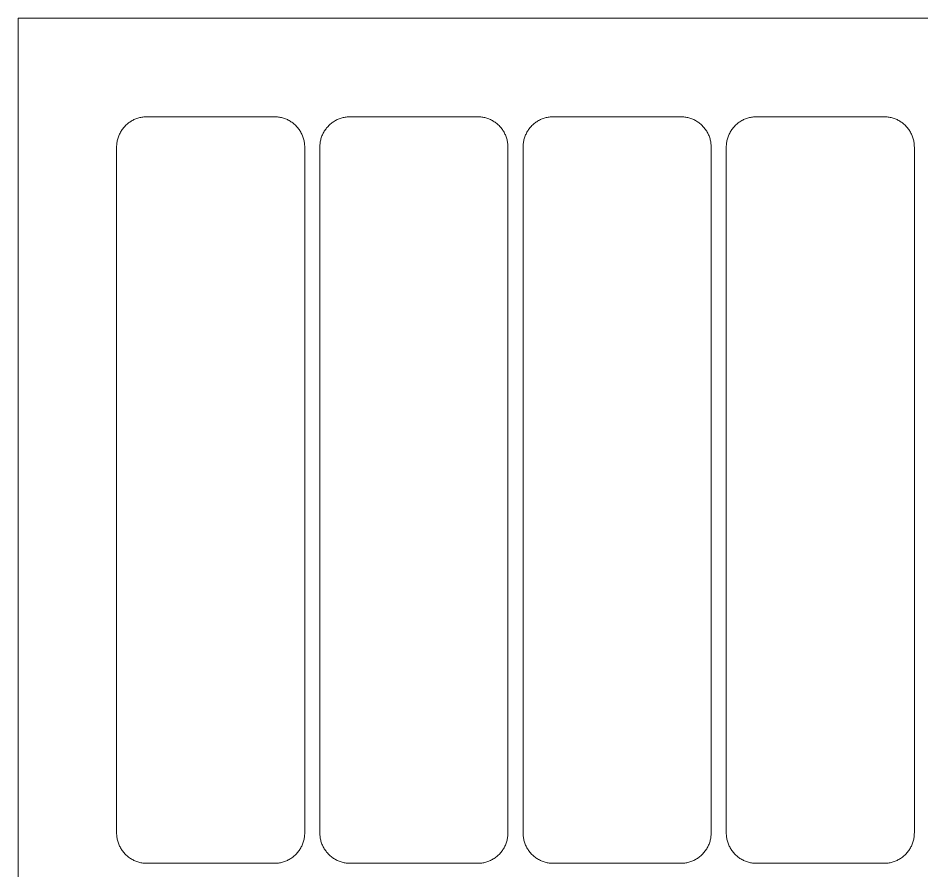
# Model space of a CAD drawing. Header units: metres. Extents: x -2538 to 7610, y -1082 to -498.
# Drawn here: x -1755.1 to -1457.1, y -800.9 to -519.9 of the extents above; entities that cross this region are included whole.
import ezdxf

# ---------------------------------------------------------------- set-up
doc = ezdxf.new("R2010")
doc.units = ezdxf.units.M
doc.linetypes.add('AUSGEZOGEN', pattern=[0])
doc.layers.add('Standard', color=7, linetype='AUSGEZOGEN', lineweight=25)

msp = doc.modelspace()

# ---------------------------------------------------------------- linework, layer by layer
at = {"layer": 'Standard', "color": 7, "linetype": 'AUSGEZOGEN', "lineweight": 13}
for points in [[(-1755.08, -1081.87), (-1193.08, -1081.87), (-1193.08, -519.87), (-1755.08, -519.87), (-1755.08, -1081.87)], [(-1712.58, -552.37), (-1670.58, -552.37), (-1670.24, -552.38), (-1669.9, -552.4), (-1669.56, -552.43), (-1669.22, -552.47), (-1668.88, -552.52), (-1668.55, -552.58), (-1668.22, -552.66), (-1667.88, -552.74), (-1667.56, -552.84), (-1667.23, -552.95), (-1666.91, -553.07), (-1666.6, -553.2), (-1666.29, -553.34), (-1665.98, -553.49), (-1665.68, -553.66), (-1665.39, -553.83), (-1665.1, -554.01), (-1664.82, -554.2), (-1664.54, -554.41), (-1664.27, -554.62), (-1664.01, -554.84), (-1663.76, -555.07), (-1663.51, -555.3), (-1663.27, -555.55), (-1663.05, -555.8), (-1662.83, -556.06), (-1662.61, -556.33), (-1662.41, -556.61), (-1662.22, -556.89), (-1662.04, -557.18), (-1661.87, -557.47), (-1661.7, -557.77), (-1661.55, -558.08), (-1661.41, -558.39), (-1661.28, -558.7), (-1661.16, -559.02), (-1661.05, -559.35), (-1660.95, -559.68), (-1660.87, -560.01), (-1660.79, -560.34), (-1660.73, -560.67), (-1660.68, -561.01), (-1660.64, -561.35), (-1660.61, -561.69), (-1660.59, -562.03), (-1660.58, -562.37), (-1660.58, -788.37), (-1660.59, -788.71), (-1660.61, -789.06), (-1660.64, -789.4), (-1660.68, -789.74), (-1660.73, -790.07), (-1660.79, -790.41), (-1660.87, -790.74), (-1660.95, -791.07), (-1661.05, -791.4), (-1661.16, -791.72), (-1661.28, -792.04), (-1661.41, -792.36), (-1661.55, -792.67), (-1661.7, -792.97), (-1661.87, -793.27), (-1662.04, -793.57), (-1662.22, -793.86), (-1662.41, -794.14), (-1662.61, -794.42), (-1662.83, -794.68), (-1663.05, -794.95), (-1663.27, -795.2), (-1663.51, -795.44), (-1663.76, -795.68), (-1664.01, -795.91), (-1664.27, -796.13), (-1664.54, -796.34), (-1664.82, -796.54), (-1665.1, -796.74), (-1665.39, -796.92), (-1665.68, -797.09), (-1665.98, -797.25), (-1666.29, -797.4), (-1666.6, -797.55), (-1666.91, -797.68), (-1667.23, -797.8), (-1667.56, -797.9), (-1667.88, -798), (-1668.22, -798.09), (-1668.55, -798.16), (-1668.88, -798.23), (-1669.22, -798.28), (-1669.56, -798.32), (-1669.9, -798.35), (-1670.24, -798.37), (-1670.58, -798.37), (-1712.58, -798.37), (-1712.92, -798.37), (-1713.27, -798.35), (-1713.61, -798.32), (-1713.94, -798.28), (-1714.28, -798.23), (-1714.62, -798.16), (-1714.95, -798.09), (-1715.28, -798), (-1715.61, -797.9), (-1715.93, -797.8), (-1716.25, -797.68), (-1716.57, -797.55), (-1716.88, -797.4), (-1717.18, -797.25), (-1717.48, -797.09), (-1717.78, -796.92), (-1718.07, -796.74), (-1718.35, -796.54), (-1718.63, -796.34), (-1718.89, -796.13), (-1719.15, -795.91), (-1719.41, -795.68), (-1719.65, -795.44), (-1719.89, -795.2), (-1720.12, -794.95), (-1720.34, -794.68), (-1720.55, -794.42), (-1720.75, -794.14), (-1720.94, -793.86), (-1721.13, -793.57), (-1721.3, -793.27), (-1721.46, -792.97), (-1721.61, -792.67), (-1721.75, -792.36), (-1721.89, -792.04), (-1722.01, -791.72), (-1722.11, -791.4), (-1722.21, -791.07), (-1722.3, -790.74), (-1722.37, -790.41), (-1722.44, -790.07), (-1722.49, -789.74), (-1722.53, -789.4), (-1722.56, -789.06), (-1722.58, -788.71), (-1722.58, -788.37), (-1722.58, -562.37), (-1722.58, -562.03), (-1722.56, -561.69), (-1722.53, -561.35), (-1722.49, -561.01), (-1722.44, -560.67), (-1722.37, -560.34), (-1722.3, -560.01), (-1722.21, -559.68), (-1722.11, -559.35), (-1722.01, -559.02), (-1721.89, -558.7), (-1721.75, -558.39), (-1721.61, -558.08), (-1721.46, -557.77), (-1721.3, -557.47), (-1721.13, -557.18), (-1720.94, -556.89), (-1720.75, -556.61), (-1720.55, -556.33), (-1720.34, -556.06), (-1720.12, -555.8), (-1719.89, -555.55), (-1719.65, -555.3), (-1719.41, -555.07), (-1719.15, -554.84), (-1718.89, -554.62), (-1718.63, -554.41), (-1718.35, -554.2), (-1718.07, -554.01), (-1717.78, -553.83), (-1717.48, -553.66), (-1717.18, -553.49), (-1716.88, -553.34), (-1716.57, -553.2), (-1716.25, -553.07), (-1715.93, -552.95), (-1715.61, -552.84), (-1715.28, -552.74), (-1714.95, -552.66), (-1714.62, -552.58), (-1714.28, -552.52), (-1713.94, -552.47), (-1713.61, -552.43), (-1713.27, -552.4), (-1712.92, -552.38), (-1712.58, -552.37)], [(-1645.58, -552.37), (-1603.58, -552.37), (-1603.24, -552.38), (-1602.9, -552.4), (-1602.56, -552.43), (-1602.22, -552.47), (-1601.88, -552.52), (-1601.55, -552.58), (-1601.22, -552.66), (-1600.88, -552.74), (-1600.56, -552.84), (-1600.23, -552.95), (-1599.91, -553.07), (-1599.6, -553.2), (-1599.29, -553.34), (-1598.98, -553.49), (-1598.68, -553.66), (-1598.39, -553.83), (-1598.1, -554.01), (-1597.82, -554.2), (-1597.54, -554.41), (-1597.27, -554.62), (-1597.01, -554.84), (-1596.76, -555.07), (-1596.51, -555.3), (-1596.27, -555.55), (-1596.05, -555.8), (-1595.83, -556.06), (-1595.61, -556.33), (-1595.41, -556.61), (-1595.22, -556.89), (-1595.04, -557.18), (-1594.87, -557.47), (-1594.7, -557.77), (-1594.55, -558.08), (-1594.41, -558.39), (-1594.28, -558.7), (-1594.16, -559.02), (-1594.05, -559.35), (-1593.95, -559.68), (-1593.87, -560.01), (-1593.79, -560.34), (-1593.73, -560.67), (-1593.68, -561.01), (-1593.64, -561.35), (-1593.61, -561.69), (-1593.59, -562.03), (-1593.58, -562.37), (-1593.58, -788.37), (-1593.59, -788.71), (-1593.61, -789.06), (-1593.64, -789.4), (-1593.68, -789.74), (-1593.73, -790.07), (-1593.79, -790.41), (-1593.87, -790.74), (-1593.95, -791.07), (-1594.05, -791.4), (-1594.16, -791.72), (-1594.28, -792.04), (-1594.41, -792.36), (-1594.55, -792.67), (-1594.7, -792.97), (-1594.87, -793.27), (-1595.04, -793.57), (-1595.22, -793.86), (-1595.41, -794.14), (-1595.61, -794.42), (-1595.83, -794.68), (-1596.05, -794.95), (-1596.27, -795.2), (-1596.51, -795.44), (-1596.76, -795.68), (-1597.01, -795.91), (-1597.27, -796.13), (-1597.54, -796.34), (-1597.82, -796.54), (-1598.1, -796.74), (-1598.39, -796.92), (-1598.68, -797.09), (-1598.98, -797.25), (-1599.29, -797.4), (-1599.6, -797.55), (-1599.91, -797.68), (-1600.23, -797.8), (-1600.56, -797.9), (-1600.88, -798), (-1601.22, -798.09), (-1601.55, -798.16), (-1601.88, -798.23), (-1602.22, -798.28), (-1602.56, -798.32), (-1602.9, -798.35), (-1603.24, -798.37), (-1603.58, -798.37), (-1645.58, -798.37), (-1645.92, -798.37), (-1646.27, -798.35), (-1646.61, -798.32), (-1646.94, -798.28), (-1647.28, -798.23), (-1647.62, -798.16), (-1647.95, -798.09), (-1648.28, -798), (-1648.61, -797.9), (-1648.93, -797.8), (-1649.25, -797.68), (-1649.57, -797.55), (-1649.88, -797.4), (-1650.18, -797.25), (-1650.48, -797.09), (-1650.78, -796.92), (-1651.07, -796.74), (-1651.35, -796.54), (-1651.63, -796.34), (-1651.89, -796.13), (-1652.15, -795.91), (-1652.41, -795.68), (-1652.65, -795.44), (-1652.89, -795.2), (-1653.12, -794.95), (-1653.34, -794.68), (-1653.55, -794.42), (-1653.75, -794.14), (-1653.94, -793.86), (-1654.13, -793.57), (-1654.3, -793.27), (-1654.46, -792.97), (-1654.61, -792.67), (-1654.75, -792.36), (-1654.89, -792.04), (-1655.01, -791.72), (-1655.11, -791.4), (-1655.21, -791.07), (-1655.3, -790.74), (-1655.37, -790.41), (-1655.44, -790.07), (-1655.49, -789.74), (-1655.53, -789.4), (-1655.56, -789.06), (-1655.58, -788.71), (-1655.58, -788.37), (-1655.58, -562.37), (-1655.58, -562.03), (-1655.56, -561.69), (-1655.53, -561.35), (-1655.49, -561.01), (-1655.44, -560.67), (-1655.37, -560.34), (-1655.3, -560.01), (-1655.21, -559.68), (-1655.11, -559.35), (-1655.01, -559.02), (-1654.89, -558.7), (-1654.75, -558.39), (-1654.61, -558.08), (-1654.46, -557.77), (-1654.3, -557.47), (-1654.13, -557.18), (-1653.94, -556.89), (-1653.75, -556.61), (-1653.55, -556.33), (-1653.34, -556.06), (-1653.12, -555.8), (-1652.89, -555.55), (-1652.65, -555.3), (-1652.41, -555.07), (-1652.15, -554.84), (-1651.89, -554.62), (-1651.63, -554.41), (-1651.35, -554.2), (-1651.07, -554.01), (-1650.78, -553.83), (-1650.48, -553.66), (-1650.18, -553.49), (-1649.88, -553.34), (-1649.57, -553.2), (-1649.25, -553.07), (-1648.93, -552.95), (-1648.61, -552.84), (-1648.28, -552.74), (-1647.95, -552.66), (-1647.62, -552.58), (-1647.28, -552.52), (-1646.94, -552.47), (-1646.61, -552.43), (-1646.27, -552.4), (-1645.92, -552.38), (-1645.58, -552.37)], [(-1578.58, -552.37), (-1536.58, -552.37), (-1536.24, -552.38), (-1535.9, -552.4), (-1535.56, -552.43), (-1535.22, -552.47), (-1534.88, -552.52), (-1534.55, -552.58), (-1534.22, -552.66), (-1533.88, -552.74), (-1533.56, -552.84), (-1533.23, -552.95), (-1532.91, -553.07), (-1532.6, -553.2), (-1532.29, -553.34), (-1531.98, -553.49), (-1531.68, -553.66), (-1531.39, -553.83), (-1531.1, -554.01), (-1530.82, -554.2), (-1530.54, -554.41), (-1530.27, -554.62), (-1530.01, -554.84), (-1529.76, -555.07), (-1529.51, -555.3), (-1529.27, -555.55), (-1529.05, -555.8), (-1528.83, -556.06), (-1528.61, -556.33), (-1528.41, -556.61), (-1528.22, -556.89), (-1528.04, -557.18), (-1527.87, -557.47), (-1527.7, -557.77), (-1527.55, -558.08), (-1527.41, -558.39), (-1527.28, -558.7), (-1527.16, -559.02), (-1527.05, -559.35), (-1526.95, -559.68), (-1526.87, -560.01), (-1526.79, -560.34), (-1526.73, -560.67), (-1526.68, -561.01), (-1526.64, -561.35), (-1526.61, -561.69), (-1526.59, -562.03), (-1526.58, -562.37), (-1526.58, -788.37), (-1526.59, -788.71), (-1526.61, -789.06), (-1526.64, -789.4), (-1526.68, -789.74), (-1526.73, -790.07), (-1526.79, -790.41), (-1526.87, -790.74), (-1526.95, -791.07), (-1527.05, -791.4), (-1527.16, -791.72), (-1527.28, -792.04), (-1527.41, -792.36), (-1527.55, -792.67), (-1527.7, -792.97), (-1527.87, -793.27), (-1528.04, -793.57), (-1528.22, -793.86), (-1528.41, -794.14), (-1528.61, -794.42), (-1528.83, -794.68), (-1529.05, -794.95), (-1529.27, -795.2), (-1529.51, -795.44), (-1529.76, -795.68), (-1530.01, -795.91), (-1530.27, -796.13), (-1530.54, -796.34), (-1530.82, -796.54), (-1531.1, -796.74), (-1531.39, -796.92), (-1531.68, -797.09), (-1531.98, -797.25), (-1532.29, -797.4), (-1532.6, -797.55), (-1532.91, -797.68), (-1533.23, -797.8), (-1533.56, -797.9), (-1533.88, -798), (-1534.22, -798.09), (-1534.55, -798.16), (-1534.88, -798.23), (-1535.22, -798.28), (-1535.56, -798.32), (-1535.9, -798.35), (-1536.24, -798.37), (-1536.58, -798.37), (-1578.58, -798.37), (-1578.92, -798.37), (-1579.27, -798.35), (-1579.61, -798.32), (-1579.94, -798.28), (-1580.28, -798.23), (-1580.62, -798.16), (-1580.95, -798.09), (-1581.28, -798), (-1581.61, -797.9), (-1581.93, -797.8), (-1582.25, -797.68), (-1582.57, -797.55), (-1582.88, -797.4), (-1583.18, -797.25), (-1583.48, -797.09), (-1583.78, -796.92), (-1584.07, -796.74), (-1584.35, -796.54), (-1584.63, -796.34), (-1584.89, -796.13), (-1585.15, -795.91), (-1585.41, -795.68), (-1585.65, -795.44), (-1585.89, -795.2), (-1586.12, -794.95), (-1586.34, -794.68), (-1586.55, -794.42), (-1586.75, -794.14), (-1586.94, -793.86), (-1587.13, -793.57), (-1587.3, -793.27), (-1587.46, -792.97), (-1587.61, -792.67), (-1587.75, -792.36), (-1587.89, -792.04), (-1588.01, -791.72), (-1588.11, -791.4), (-1588.21, -791.07), (-1588.3, -790.74), (-1588.37, -790.41), (-1588.44, -790.07), (-1588.49, -789.74), (-1588.53, -789.4), (-1588.56, -789.06), (-1588.58, -788.71), (-1588.58, -788.37), (-1588.58, -562.37), (-1588.58, -562.03), (-1588.56, -561.69), (-1588.53, -561.35), (-1588.49, -561.01), (-1588.44, -560.67), (-1588.37, -560.34), (-1588.3, -560.01), (-1588.21, -559.68), (-1588.11, -559.35), (-1588.01, -559.02), (-1587.89, -558.7), (-1587.75, -558.39), (-1587.61, -558.08), (-1587.46, -557.77), (-1587.3, -557.47), (-1587.13, -557.18), (-1586.94, -556.89), (-1586.75, -556.61), (-1586.55, -556.33), (-1586.34, -556.06), (-1586.12, -555.8), (-1585.89, -555.55), (-1585.65, -555.3), (-1585.41, -555.07), (-1585.15, -554.84), (-1584.89, -554.62), (-1584.63, -554.41), (-1584.35, -554.2), (-1584.07, -554.01), (-1583.78, -553.83), (-1583.48, -553.66), (-1583.18, -553.49), (-1582.88, -553.34), (-1582.57, -553.2), (-1582.25, -553.07), (-1581.93, -552.95), (-1581.61, -552.84), (-1581.28, -552.74), (-1580.95, -552.66), (-1580.62, -552.58), (-1580.28, -552.52), (-1579.94, -552.47), (-1579.61, -552.43), (-1579.27, -552.4), (-1578.92, -552.38), (-1578.58, -552.37)], [(-1511.58, -552.37), (-1469.58, -552.37), (-1469.24, -552.38), (-1468.9, -552.4), (-1468.56, -552.43), (-1468.22, -552.47), (-1467.88, -552.52), (-1467.55, -552.58), (-1467.22, -552.66), (-1466.88, -552.74), (-1466.56, -552.84), (-1466.23, -552.95), (-1465.91, -553.07), (-1465.6, -553.2), (-1465.29, -553.34), (-1464.98, -553.49), (-1464.68, -553.66), (-1464.39, -553.83), (-1464.1, -554.01), (-1463.82, -554.2), (-1463.54, -554.41), (-1463.27, -554.62), (-1463.01, -554.84), (-1462.76, -555.07), (-1462.51, -555.3), (-1462.27, -555.55), (-1462.05, -555.8), (-1461.83, -556.06), (-1461.61, -556.33), (-1461.41, -556.61), (-1461.22, -556.89), (-1461.04, -557.18), (-1460.87, -557.47), (-1460.7, -557.77), (-1460.55, -558.08), (-1460.41, -558.39), (-1460.28, -558.7), (-1460.16, -559.02), (-1460.05, -559.35), (-1459.95, -559.68), (-1459.87, -560.01), (-1459.79, -560.34), (-1459.73, -560.67), (-1459.68, -561.01), (-1459.64, -561.35), (-1459.61, -561.69), (-1459.59, -562.03), (-1459.58, -562.37), (-1459.58, -788.37), (-1459.59, -788.71), (-1459.61, -789.06), (-1459.64, -789.4), (-1459.68, -789.74), (-1459.73, -790.07), (-1459.79, -790.41), (-1459.87, -790.74), (-1459.95, -791.07), (-1460.05, -791.4), (-1460.16, -791.72), (-1460.28, -792.04), (-1460.41, -792.36), (-1460.55, -792.67), (-1460.7, -792.97), (-1460.87, -793.27), (-1461.04, -793.57), (-1461.22, -793.86), (-1461.41, -794.14), (-1461.61, -794.42), (-1461.83, -794.68), (-1462.05, -794.95), (-1462.27, -795.2), (-1462.51, -795.44), (-1462.76, -795.68), (-1463.01, -795.91), (-1463.27, -796.13), (-1463.54, -796.34), (-1463.82, -796.54), (-1464.1, -796.74), (-1464.39, -796.92), (-1464.68, -797.09), (-1464.98, -797.25), (-1465.29, -797.4), (-1465.6, -797.55), (-1465.91, -797.68), (-1466.23, -797.8), (-1466.56, -797.9), (-1466.88, -798), (-1467.22, -798.09), (-1467.55, -798.16), (-1467.88, -798.23), (-1468.22, -798.28), (-1468.56, -798.32), (-1468.9, -798.35), (-1469.24, -798.37), (-1469.58, -798.37), (-1511.58, -798.37), (-1511.92, -798.37), (-1512.27, -798.35), (-1512.61, -798.32), (-1512.94, -798.28), (-1513.28, -798.23), (-1513.62, -798.16), (-1513.95, -798.09), (-1514.28, -798), (-1514.61, -797.9), (-1514.93, -797.8), (-1515.25, -797.68), (-1515.57, -797.55), (-1515.88, -797.4), (-1516.18, -797.25), (-1516.48, -797.09), (-1516.78, -796.92), (-1517.07, -796.74), (-1517.35, -796.54), (-1517.63, -796.34), (-1517.89, -796.13), (-1518.15, -795.91), (-1518.41, -795.68), (-1518.65, -795.44), (-1518.89, -795.2), (-1519.12, -794.95), (-1519.34, -794.68), (-1519.55, -794.42), (-1519.75, -794.14), (-1519.94, -793.86), (-1520.13, -793.57), (-1520.3, -793.27), (-1520.46, -792.97), (-1520.61, -792.67), (-1520.75, -792.36), (-1520.89, -792.04), (-1521.01, -791.72), (-1521.11, -791.4), (-1521.21, -791.07), (-1521.3, -790.74), (-1521.37, -790.41), (-1521.44, -790.07), (-1521.49, -789.74), (-1521.53, -789.4), (-1521.56, -789.06), (-1521.58, -788.71), (-1521.58, -788.37), (-1521.58, -562.37), (-1521.58, -562.03), (-1521.56, -561.69), (-1521.53, -561.35), (-1521.49, -561.01), (-1521.44, -560.67), (-1521.37, -560.34), (-1521.3, -560.01), (-1521.21, -559.68), (-1521.11, -559.35), (-1521.01, -559.02), (-1520.89, -558.7), (-1520.75, -558.39), (-1520.61, -558.08), (-1520.46, -557.77), (-1520.3, -557.47), (-1520.13, -557.18), (-1519.94, -556.89), (-1519.75, -556.61), (-1519.55, -556.33), (-1519.34, -556.06), (-1519.12, -555.8), (-1518.89, -555.55), (-1518.65, -555.3), (-1518.41, -555.07), (-1518.15, -554.84), (-1517.89, -554.62), (-1517.63, -554.41), (-1517.35, -554.2), (-1517.07, -554.01), (-1516.78, -553.83), (-1516.48, -553.66), (-1516.18, -553.49), (-1515.88, -553.34), (-1515.57, -553.2), (-1515.25, -553.07), (-1514.93, -552.95), (-1514.61, -552.84), (-1514.28, -552.74), (-1513.95, -552.66), (-1513.62, -552.58), (-1513.28, -552.52), (-1512.94, -552.47), (-1512.61, -552.43), (-1512.27, -552.4), (-1511.92, -552.38), (-1511.58, -552.37)]]:
    msp.add_lwpolyline(points, close=True, dxfattribs=at)

doc.saveas('drawing.dxf')
